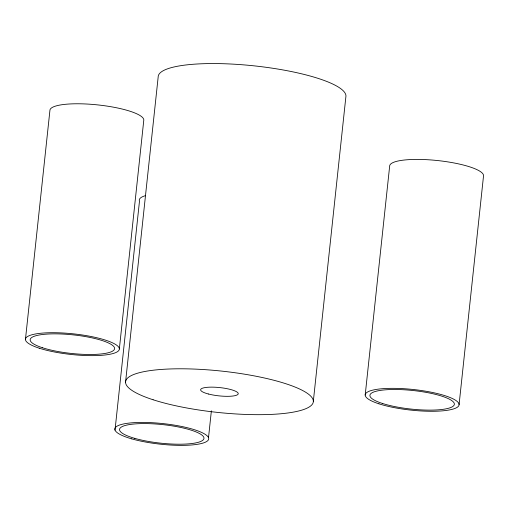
<?xml version="1.0" encoding="UTF-8"?>
<svg xmlns="http://www.w3.org/2000/svg" width="509" height="509" viewBox="0 0 509 509"><rect width="100%" height="100%" fill="white"/><g stroke="black" fill="none" stroke-linecap="round" stroke-linejoin="round"><path stroke-width="0.76" d="M25.45 339.414L49.914 110.485A47.203 10.377 6.1 0 1 96.818 104.809A47.203 10.377 6.1 0 1 143.805 120.009L119.341 348.939M115.015 430.105L139.479 201.182A47.203 10.377 6.1 0 1 145.447 195.66M125.551 382.214L158.172 76.98A94.4 20.754 6.1 0 1 251.974 65.629A94.4 20.754 6.1 0 1 345.955 96.029L313.334 401.264M208.505 437.689L211.375 410.846M365.195 395.041L389.659 166.119A47.203 10.377 6.1 0 1 436.557 160.443A47.203 10.377 6.1 0 1 483.55 175.643L459.086 404.566M153.114 399.762A94.4 20.754 6.1 0 0 310.159 406.341A94.4 20.754 6.1 0 0 195.055 369.108A94.4 20.754 6.1 0 0 153.114 399.762M208.461 394.011A18.909 4.155 6.1 0 0 238.155 394.055A18.909 4.155 6.1 0 0 211.712 387.139A18.909 4.155 6.1 0 0 208.461 394.011M382.316 403.414A42.438 9.327 6.1 0 0 452.921 406.373A42.438 9.327 6.1 0 0 401.175 389.633A42.438 9.327 6.1 0 0 382.316 403.414M378.976 403.822A47.203 10.377 6.1 0 0 457.496 407.105A47.203 10.377 6.1 0 0 399.947 388.494A47.203 10.377 6.1 0 0 378.976 403.822M131.761 438.873A47.203 10.377 6.1 0 0 208.035 440.361A47.203 10.377 6.1 0 0 145.485 422.457A47.203 10.377 6.1 0 0 131.761 438.873M134.79 438.37A42.438 9.327 6.1 0 0 203.365 439.706A42.438 9.327 6.1 0 0 147.126 423.609A42.438 9.327 6.1 0 0 134.79 438.37M39.231 348.188A47.203 10.377 6.1 0 0 117.757 351.477A47.203 10.377 6.1 0 0 60.202 332.861A47.203 10.377 6.1 0 0 39.231 348.188M42.578 347.781A42.438 9.327 6.1 0 0 113.176 350.739A42.438 9.327 6.1 0 0 61.43 333.999A42.438 9.327 6.1 0 0 42.578 347.781"/></g></svg>
